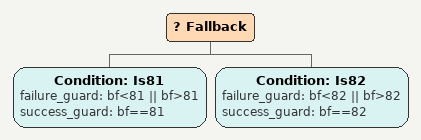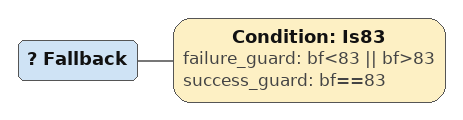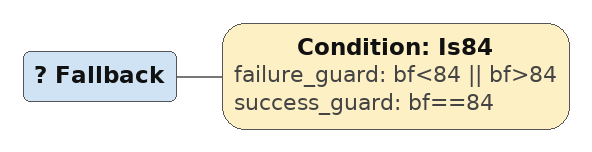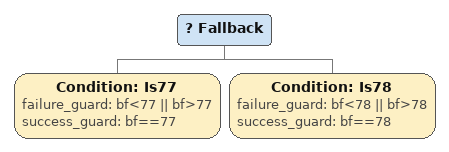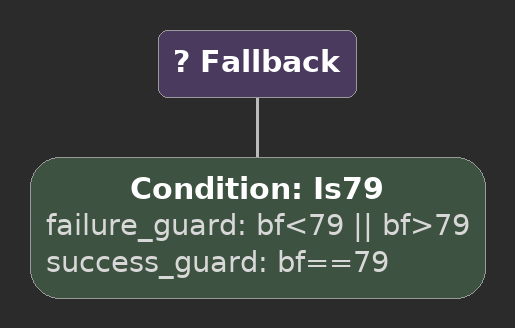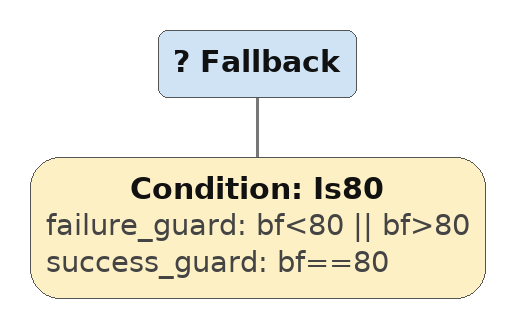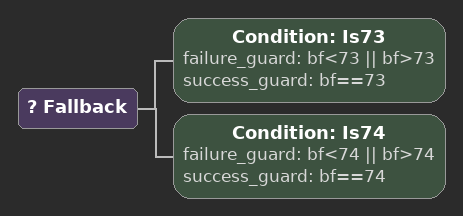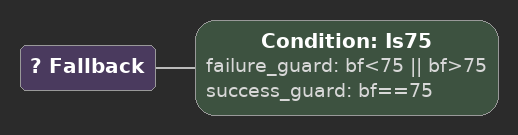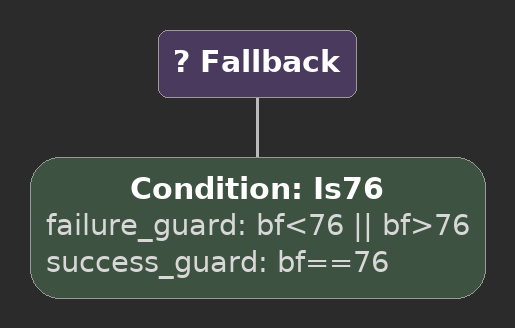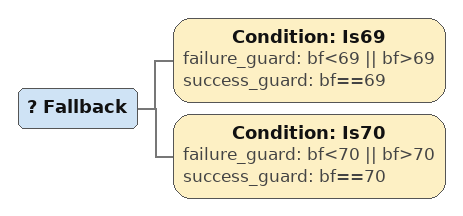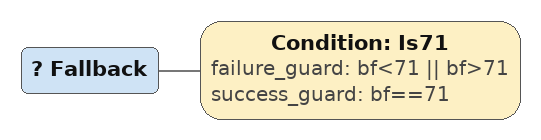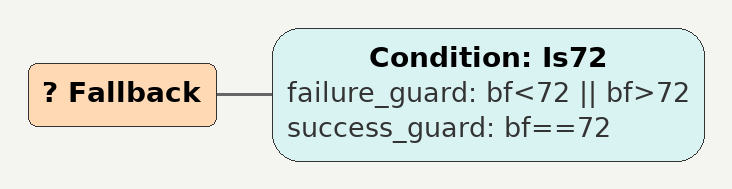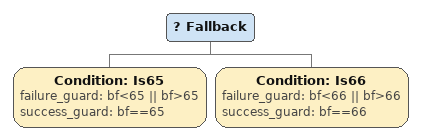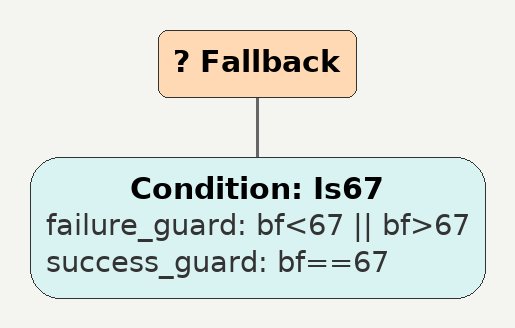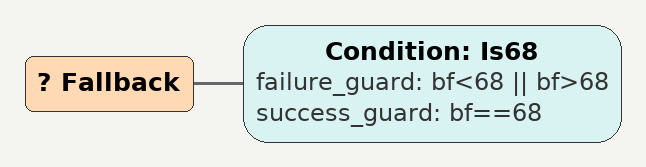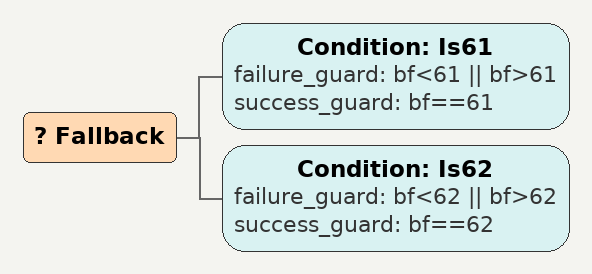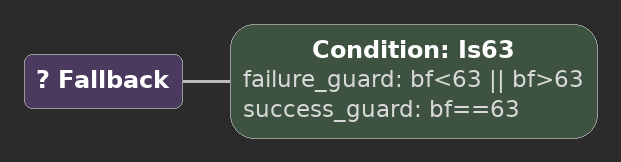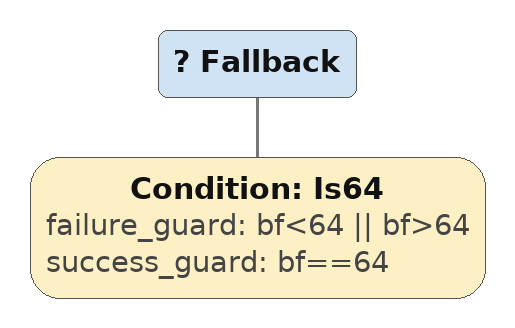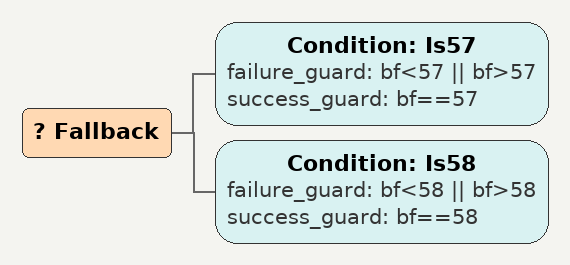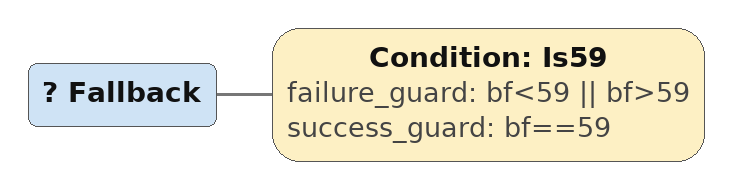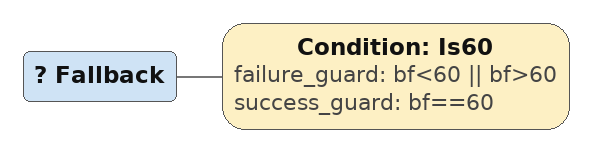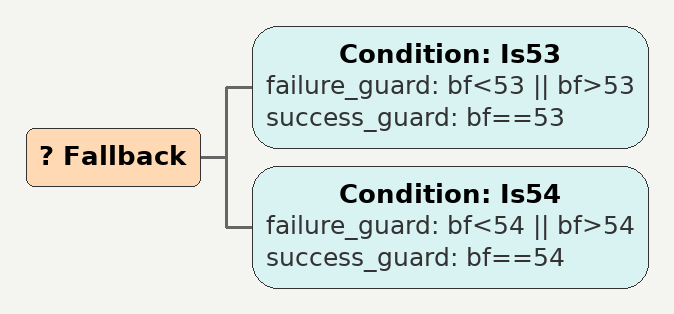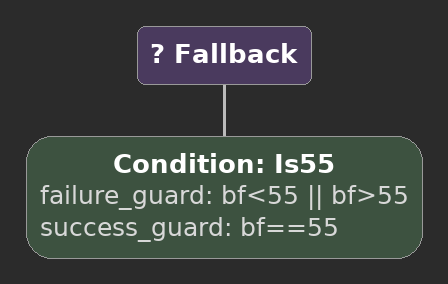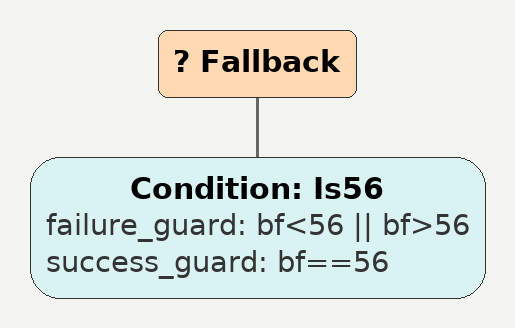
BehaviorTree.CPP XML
<Fallback>
    <Condition ID="Is81" failure_guard="bf&lt;81 || bf>81" success_guard="bf==81"/>
    <Condition ID="Is82" failure_guard="bf&lt;82 || bf>82" success_guard="bf==82"/>
        sequence80
        sequence
        children {
        } end_children
    } end_composite
</Fallback>

<Fallback>
    <Condition ID="Is83" failure_guard="bf&lt;83 || bf>83" success_guard="bf==83"/>
        sequence80
        sequence
        children {
        } end_children
    } end_composite
</Fallback>

<Fallback>
    <Condition ID="Is84" failure_guard="bf&lt;84 || bf>84" success_guard="bf==84"/>
        sequence80
        sequence
        children {
        } end_children
    } end_composite
</Fallback>

<Fallback>
    <Condition ID="Is77" failure_guard="bf&lt;77 || bf>77" success_guard="bf==77"/>
    <Condition ID="Is78" failure_guard="bf&lt;78 || bf>78" success_guard="bf==78"/>
        sequence76
        sequence
        children {
        } end_children
    } end_composite
</Fallback>

<Fallback>
    <Condition ID="Is79" failure_guard="bf&lt;79 || bf>79" success_guard="bf==79"/>
        sequence76
        sequence
        children {
        } end_children
    } end_composite
</Fallback>

<Fallback>
    <Condition ID="Is80" failure_guard="bf&lt;80 || bf>80" success_guard="bf==80"/>
        sequence76
        sequence
        children {
        } end_children
    } end_composite
</Fallback>

<Fallback>
    <Condition ID="Is73" failure_guard="bf&lt;73 || bf>73" success_guard="bf==73"/>
    <Condition ID="Is74" failure_guard="bf&lt;74 || bf>74" success_guard="bf==74"/>
        sequence72
        sequence
        children {
        } end_children
    } end_composite
</Fallback>

<Fallback>
    <Condition ID="Is75" failure_guard="bf&lt;75 || bf>75" success_guard="bf==75"/>
        sequence72
        sequence
        children {
        } end_children
    } end_composite
</Fallback>

<Fallback>
    <Condition ID="Is76" failure_guard="bf&lt;76 || bf>76" success_guard="bf==76"/>
        sequence72
        sequence
        children {
        } end_children
    } end_composite
</Fallback>

<Fallback>
    <Condition ID="Is69" failure_guard="bf&lt;69 || bf>69" success_guard="bf==69"/>
    <Condition ID="Is70" failure_guard="bf&lt;70 || bf>70" success_guard="bf==70"/>
        sequence68
        sequence
        children {
        } end_children
    } end_composite
</Fallback>

<Fallback>
    <Condition ID="Is71" failure_guard="bf&lt;71 || bf>71" success_guard="bf==71"/>
        sequence68
        sequence
        children {
        } end_children
    } end_composite
</Fallback>

<Fallback>
    <Condition ID="Is72" failure_guard="bf&lt;72 || bf>72" success_guard="bf==72"/>
        sequence68
        sequence
        children {
        } end_children
    } end_composite
</Fallback>

<Fallback>
    <Condition ID="Is65" failure_guard="bf&lt;65 || bf>65" success_guard="bf==65"/>
    <Condition ID="Is66" failure_guard="bf&lt;66 || bf>66" success_guard="bf==66"/>
        sequence64
        sequence
        children {
        } end_children
    } end_composite
</Fallback>

<Fallback>
    <Condition ID="Is67" failure_guard="bf&lt;67 || bf>67" success_guard="bf==67"/>
        sequence64
        sequence
        children {
        } end_children
    } end_composite
</Fallback>

<Fallback>
    <Condition ID="Is68" failure_guard="bf&lt;68 || bf>68" success_guard="bf==68"/>
        sequence64
        sequence
        children {
        } end_children
    } end_composite
</Fallback>

<Fallback>
    <Condition ID="Is61" failure_guard="bf&lt;61 || bf>61" success_guard="bf==61"/>
    <Condition ID="Is62" failure_guard="bf&lt;62 || bf>62" success_guard="bf==62"/>
        sequence60
        sequence
        children {
        } end_children
    } end_composite
</Fallback>

<Fallback>
    <Condition ID="Is63" failure_guard="bf&lt;63 || bf>63" success_guard="bf==63"/>
        sequence60
        sequence
        children {
        } end_children
    } end_composite
</Fallback>

<Fallback>
    <Condition ID="Is64" failure_guard="bf&lt;64 || bf>64" success_guard="bf==64"/>
        sequence60
        sequence
        children {
        } end_children
    } end_composite
</Fallback>

<Fallback>
    <Condition ID="Is57" failure_guard="bf&lt;57 || bf>57" success_guard="bf==57"/>
    <Condition ID="Is58" failure_guard="bf&lt;58 || bf>58" success_guard="bf==58"/>
        sequence56
        sequence
        children {
        } end_children
    } end_composite
</Fallback>

<Fallback>
    <Condition ID="Is59" failure_guard="bf&lt;59 || bf>59" success_guard="bf==59"/>
        sequence56
        sequence
        children {
        } end_children
    } end_composite
</Fallback>

<Fallback>
    <Condition ID="Is60" failure_guard="bf&lt;60 || bf>60" success_guard="bf==60"/>
        sequence56
        sequence
        children {
        } end_children
    } end_composite
</Fallback>

<Fallback>
    <Condition ID="Is53" failure_guard="bf&lt;53 || bf>53" success_guard="bf==53"/>
    <Condition ID="Is54" failure_guard="bf&lt;54 || bf>54" success_guard="bf==54"/>
        sequence52
        sequence
        children {
        } end_children
    } end_composite
</Fallback>

<Fallback>
    <Condition ID="Is55" failure_guard="bf&lt;55 || bf>55" success_guard="bf==55"/>
        sequence52
        sequence
        children {
        } end_children
    } end_composite
</Fallback>

<Fallback>
    <Condition ID="Is56" failure_guard="bf&lt;56 || bf>56" success_guard="bf==56"/>
        sequence52
        sequence
        children {
        } end_children
    } end_composite
</Fallback>
